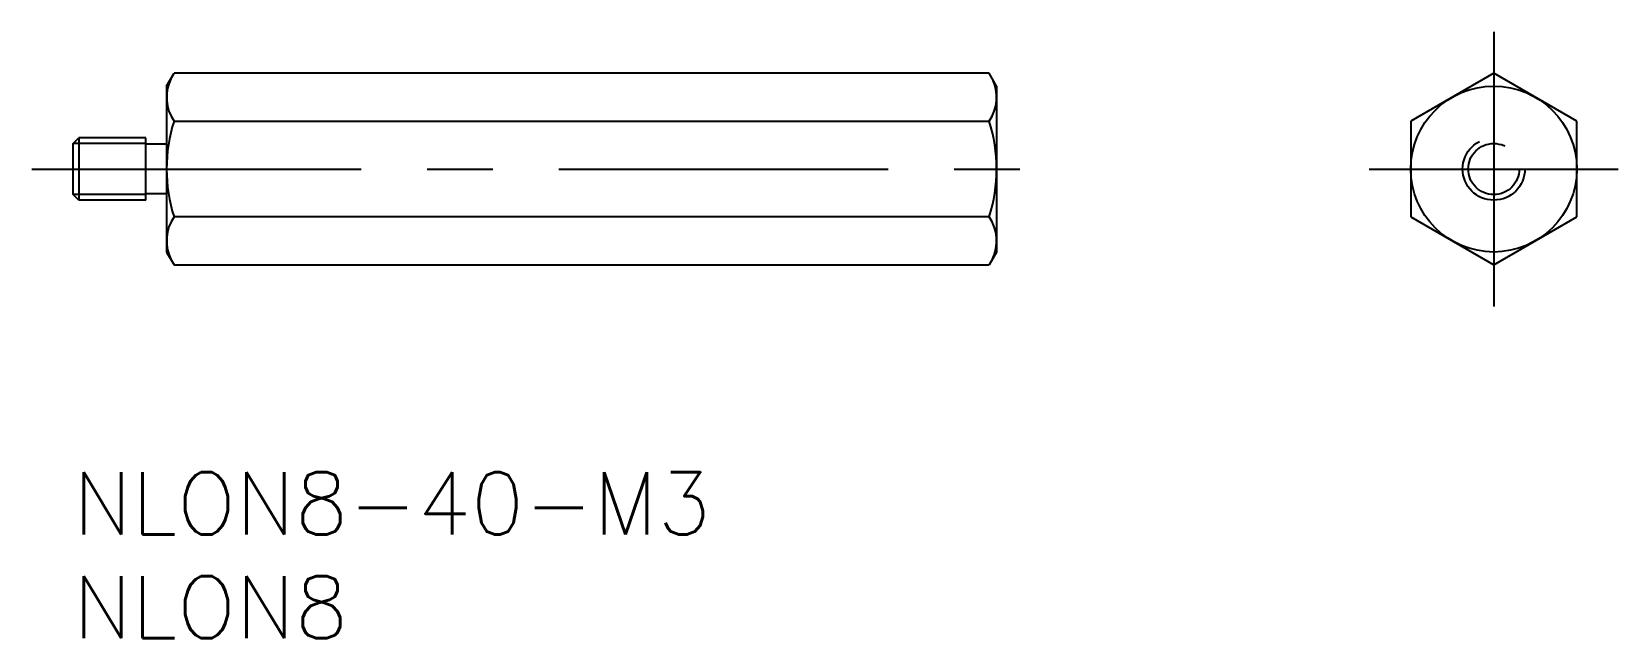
# Model space of a CAD drawing. Extents: x -2 to 74.5, y -8 to 21.2.
import ezdxf

# ---------------------------------------------------------------- set-up
doc = ezdxf.new("R2010")
doc.units = 0
doc.header["$LTSCALE"] = 0.5
doc.linetypes.add('CENTER', pattern=[50.8, 31.75, -6.35, 6.35, -6.35])
doc.linetypes.add('DASHED', pattern=[19.05, 12.7, -6.35])
for name, color, linetype in [('MSM_CENTER', 1, 'CENTER'), ('MSM_CONTINUOUS', 7, 'CONTINUOUS'), ('MSM_DASHED', 4, 'DASHED'), ('MSM_NARROW', 5, 'CONTINUOUS'), ('MSM_PART_NUMBER', 7, 'CONTINUOUS')]:
    doc.layers.add(name, color=color, linetype=linetype)
doc.styles.get("Standard").update_dxf_attribs({"font": 'txt.shx', "height": 3, "bigfont": 'bigfont.shx'})

# ---------------------------------------------------------------- blocks, each defined once
blk = doc.blocks.new('*U4')
at = {"layer": 'MSM_PART_NUMBER'}
blk.add_text('NLON8-40-M3', height=3, dxfattribs=at).set_placement((0, -3))
blk = doc.blocks.new('*U5')
at = {"layer": 'MSM_PART_NUMBER'}
blk.add_text('NLON8', height=3, dxfattribs=at).set_placement((0, -8))

msp = doc.modelspace()

# ---------------------------------------------------------------- linework, layer by layer
at = {"layer": 'MSM_CENTER'}
for p, q in [((68.457, 21.238), (68.457, 8)), ((-2, 14.619), (46.5, 14.619)), ((62.457, 14.619), (74.457, 14.619))]:
    msp.add_line(p, q, dxfattribs=at)
at = {"layer": 'MSM_CONTINUOUS'}
for p, q in [((4.5, 18.619), (4.857, 19.238)), ((44.143, 19.238), (4.857, 19.238)), ((44.5, 18.619), (44.143, 19.238)), ((68.457, 19.238), (64.457, 16.928)), ((72.457, 16.928), (68.457, 19.238)), ((4.5, 18.619), (4.5, 10.619)), ((44.5, 18.619), (44.5, 10.619)), ((4.857, 16.928), (44.143, 16.928)), ((64.457, 16.928), (64.457, 12.309)), ((72.457, 12.309), (72.457, 16.928)), ((0, 15.848), (0.27, 16.119)), ((3.5, 16.119), (0.27, 16.119)), ((0.27, 16.119), (0.27, 13.119)), ((3.5, 13.119), (3.5, 16.119)), ((0, 13.389), (0, 15.848)), ((4.5, 15.819), (3.5, 15.819)), ((0.27, 13.119), (0, 13.389)), ((3.5, 13.119), (0.27, 13.119)), ((4.5, 13.419), (3.5, 13.419)), ((44.143, 12.309), (4.857, 12.309)), ((64.457, 12.309), (68.457, 10)), ((68.457, 10), (72.457, 12.309)), ((4.5, 10.619), (4.857, 10)), ((4.857, 10), (44.143, 10)), ((44.5, 10.619), (44.143, 10))]:
    msp.add_line(p, q, dxfattribs=at)
msp.add_circle((68.457, 14.619), 4, dxfattribs=at)
for centre, radius, start, end in [((6.545, 18.083), 2.045, 154.38425, 214.38425), ((42.455, 18.083), 2.045, 325.61575, 25.61575), ((12.143, 14.619), 7.643, 162.41205, 197.58795), ((36.857, 14.619), 7.643, 342.41205, 17.58795), ((6.545, 11.155), 2.045, 145.61575, 205.61575), ((42.455, 11.155), 2.045, 334.38425, 34.38425)]:
    msp.add_arc(centre, radius, start, end, dxfattribs=at)
at = {"layer": 'MSM_DASHED'}
for radius in [1.5, 1.23]:
    msp.add_circle((68.457, 14.619), radius, dxfattribs=at)
at = {"layer": 'MSM_NARROW'}
for p, q in [((3.5, 15.848), (0, 15.848)), ((3.5, 13.389), (0, 13.389))]:
    msp.add_line(p, q, dxfattribs=at)

# ---------------------------------------------------------------- block references
at = {"layer": 'MSM_CONTINUOUS'}
for name in ['*U4', '*U5']:
    msp.add_blockref(name, (0, 0), dxfattribs=at)

doc.saveas('drawing.dxf')
